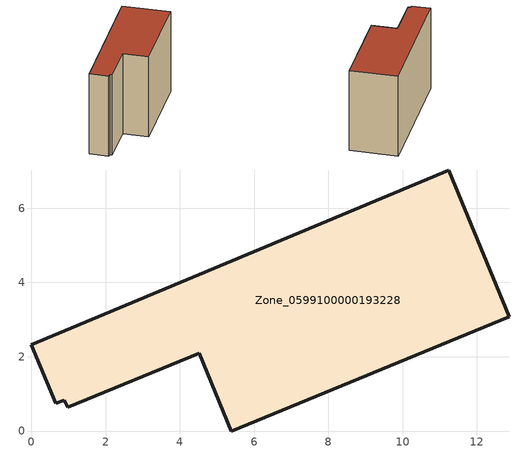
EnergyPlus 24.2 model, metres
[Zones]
Zone_0599100000193228
 floor ground (C_G): 0.98,0.64 0.89,0.83 0.66,0.74 0,2.33 11.24,7.03 12.87,3.08 5.39,0 4.52,2.1 z0
 wall outside (C_F): 5.39,0 12.87,3.08 11.24,7.03 0,2.33 0.66,0.74 0.89,0.83 0.98,0.64 4.52,2.1 5.39,0 z0:7.7
 roof outside (C_R): 0.89,0.83 0.98,0.64 4.52,2.1 5.39,0 12.87,3.08 11.24,7.03 0,2.33 0.66,0.74 z7.7
[BUILDING]
Pand.0599100000193228: North Axis=0; Terrain=City; Loads Convergence Tolerance Value=0.04; Temperature Convergence Tolerance Value=0.4; Solar Distribution=FullExterior; Maximum Number of Warmup Days=25; Minimum Number of Warmup Days=1
[Site:Location]
Rotterdam.The.Hague.AP_ZH_NLD Design_Conditions: Latitude=51.96; Longitude=4.45; Time Zone=1; Elevation=-4.5
[SITE:GROUNDTEMPERATURE:BUILDINGSURFACE]
18, 18, 18, 18, 18, 18, 18, 18, 18, 18, 18, 18
[MATERIAL] Thermal Absorptance=0.9; Solar Absorptance=0.7; Visible Absorptance=0.7
Name | Roughness | Thickness | Conductivity | Density | Specific Heat
G.TI.1946 | MediumSmooth | 0.15 | 1 | 540 | 1210
F.TI.1946 | Rough | 0.3 | 0.857143 | 1920 | 840
R.TI.1946 | MediumRough | 0.2 | 0.1 | 1500 | 1000
[CONSTRUCTION]
C_G: G.TI.1946
C_F: F.TI.1946
C_R: R.TI.1946
[ZONE]
Zone_0599100000193228: Type=1; Multiplier=1; Ceiling Height=Autocalculate; Volume=Autocalculate; Floor Area=autocalculate; Part of Total Floor Area=Yes
[ZONEINFILTRATION:DESIGNFLOWRATE]
Infil_Zone_0599100000193228: Zone or ZoneList or Space or SpaceList=Zone_0599100000193228; Schedule=AlwaysOn; Design Flow Rate Calculation Method=Flow/Area; Flow Rate per Floor Area=0.003; Constant Term Coefficient=1; Temperature Term Coefficient=0; Velocity Term Coefficient=0; Velocity Squared Term Coefficient=0
[HVACTEMPLATE:ZONE:IDEALLOADSAIRSYSTEM]
Zone_0599100000193228: Maximum Heating Supply Air Temperature=50; Minimum Cooling Supply Air Temperature=13; Maximum Heating Supply Air Humidity Ratio=0.0156; Minimum Cooling Supply Air Humidity Ratio=0.0077; Heating Limit=NoLimit; Cooling Limit=NoLimit; Dehumidification Control Type=ConstantSensibleHeatRatio; Cooling Sensible Heat Ratio=0.7; Dehumidification Setpoint=60; Humidification Control Type=None; Humidification Setpoint=30; Outdoor Air Method=None; Outdoor Air Flow Rate per Person=0.00944; Outdoor Air Flow Rate per Zone Floor Area=0; Outdoor Air Flow Rate per Zone=0; Demand Controlled Ventilation Type=None; Outdoor Air Economizer Type=NoEconomizer; Heat Recovery Type=None; Sensible Heat Recovery Effectiveness=0.7; Latent Heat Recovery Effectiveness=0.65
[ZONECONTROL:THERMOSTAT]
ThermostatControl_Zone_0599100000193228: Zone or ZoneList=Zone_0599100000193228; Control Type Schedule=DualSetpointControlType; Control 1=Thermostat_Zone_0599100000193228; Temperature Difference Between Cutout And Setpoint=0
[THERMOSTATSETPOINT:DUALSETPOINT]
Thermostat_Zone_0599100000193228: Heating Setpoint Temperature Schedule=HeatingSetpoint_Zone_0599100000193228; Cooling Setpoint Temperature Schedule=CoolingSetpoint_Zone_0599100000193228
[SCHEDULE:COMPACT]
HeatingSetpoint_Zone_0599100000193228: Through: 12/31, For: AllDays, Until: 24:00, 21
CoolingSetpoint_Zone_0599100000193228: Through: 12/31, For: AllDays, Until: 24:00, 24
DualSetpointControlType: Through: 12/31, For: AllDays, Until: 24:00, 4
AlwaysOn: Through: 12/31, For: AllDays, Until: 24:00, 1
